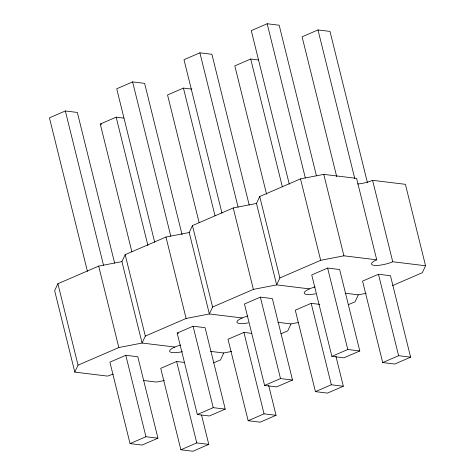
<?xml version="1.0" encoding="UTF-8"?>
<svg xmlns="http://www.w3.org/2000/svg" width="475" height="475" viewBox="0 0 475 475"><rect width="100%" height="100%" fill="white"/><g stroke="black" fill="none" stroke-linecap="round" stroke-linejoin="round"><path stroke-width="0.71" d="M392.409 285.635L422.322 272.703L425.558 265.762L392.742 261.761A13.65 3.444 -13.9 0 1 374.146 265.365A13.65 3.444 -13.9 0 1 376.734 259.813L356.582 178.374L323.766 174.373L300.515 178.879L259.724 196.507L256.488 203.448L233.237 207.955L192.446 225.583L189.21 232.524L165.959 237.031L125.168 254.659L121.927 261.6L98.681 266.107L57.891 283.729L54.649 290.676L74.807 372.115L107.623 376.111A13.65 3.444 -13.9 0 1 113.305 374.14M74.807 372.115L78.043 365.168L57.891 283.729M125.168 254.659L145.32 336.092L142.084 343.039L118.833 347.54L78.043 365.168M192.446 225.583L212.598 307.022L209.362 313.963L186.111 318.464L145.32 336.092M231.717 351.441L223.725 352.984L220.483 359.931L213.685 362.87M259.724 196.507L279.876 277.946L276.64 284.887L253.389 289.394L212.598 307.022M298.27 322.507L291.003 323.914L287.761 330.855L280.962 333.794M366.272 293.289L358.281 294.838L355.045 301.779L348.246 304.718M114.629 263.114L77.342 112.438L65.336 110.972L49.442 117.842L87.442 271.391M182.085 234.757L144.62 83.362L132.614 81.902L116.719 88.766L154.719 242.315M249.185 204.963L211.898 54.287L199.892 52.826L183.997 59.696L221.997 213.239M316.463 175.893L279.175 25.211L267.17 23.75L251.275 30.62L289.275 184.163M131.872 251.756L100.267 124.034L116.161 117.171L123.927 118.115M191.912 89.128L183.439 88.095L167.544 94.964L199.15 222.68M258.483 59.969L250.717 59.019L234.822 65.888L266.606 194.322M367.466 182.804L330 31.409L317.995 29.943L302.1 36.812L336.728 176.73M279.876 277.946L320.667 260.318L343.918 255.811L376.734 259.813M125.798 355.288L109.903 362.158L130.055 443.591L142.061 445.057L157.955 438.188L137.803 356.749L125.798 355.288L145.95 436.727L157.955 438.188M177.181 333.082L193.076 326.212L205.081 327.673L225.233 409.112L209.338 415.981L197.333 414.515L177.181 333.082L178.594 333.254M260.353 297.136L244.459 304.006L264.611 385.445L276.616 386.905L292.511 380.036L272.359 298.603L260.353 297.136L280.505 378.575L292.511 380.036M327.631 268.06L311.737 274.93L331.888 356.369L343.894 357.829L359.789 350.966L339.637 269.527L327.631 268.06L347.783 349.499L359.789 350.966M184.389 362.431L176.623 361.481L160.728 368.351L180.88 449.789L192.886 451.25L208.78 444.38L201.531 415.091M251.667 333.355L243.901 332.405L228.006 339.275L248.158 420.713L260.163 422.174L276.058 415.304L268.636 385.302M319.651 304.362L311.178 303.329L295.284 310.199L315.436 391.637L327.447 393.098L343.336 386.234L335.914 356.226M378.456 274.259L362.562 281.123L382.713 362.562L394.725 364.028L410.614 357.158L390.462 275.72L378.456 274.259L398.608 355.692L410.614 357.158M130.055 443.591L145.95 436.727M197.333 414.515L213.227 407.651L225.233 409.112M264.611 385.445L280.505 378.575M331.888 356.369L347.783 349.499M180.88 449.789L196.775 442.92L208.78 444.38M248.158 420.713L264.053 413.844L276.058 415.304M315.436 391.637L331.33 384.768L343.336 386.234M382.713 362.562L398.608 355.692M164.439 380.517L156.447 382.06L143.319 380.463M100.267 124.034L101.68 124.207M357.562 183.973A13.65 3.444 -13.9 0 0 372.59 180.328L405.407 184.324L425.558 265.762M309.457 288.889L276.64 284.887L256.488 203.448M345.153 293.235L358.281 294.838M242.179 317.959L209.362 313.963L189.21 232.524M277.875 322.311L291.003 323.914M174.901 347.035L142.084 343.039L121.927 261.6M210.597 351.387L223.725 352.984M372.59 180.328L392.742 261.761M317.995 29.943L354.748 178.469M323.766 174.373L343.918 255.811M267.17 23.75L305.342 178.012M300.515 178.879L320.667 260.318M250.717 59.019L282.322 186.734M311.178 303.329L331.33 384.768M199.892 52.826L238.064 207.088M233.237 207.955L253.389 289.394M183.439 88.095L215.044 215.81M243.901 332.405L264.053 413.844M132.614 81.902L170.786 236.164M193.076 326.212L213.227 407.651M165.959 237.031L186.111 318.464M116.161 117.171L147.945 245.605M176.623 361.481L196.775 442.92M65.336 110.972L103.508 265.24M98.681 266.107L118.833 347.54M182.453 351.654A13.65 3.444 -13.9 0 1 169.658 351.322A13.65 3.444 -13.9 0 1 180.583 345.064M315.626 293.788A13.65 3.444 -13.9 0 1 304.184 292.992A13.65 3.444 -13.9 0 1 315.145 286.912M248.348 322.863A13.65 3.444 -13.9 0 1 236.906 322.068A13.65 3.444 -13.9 0 1 247.867 315.988"/></g></svg>
